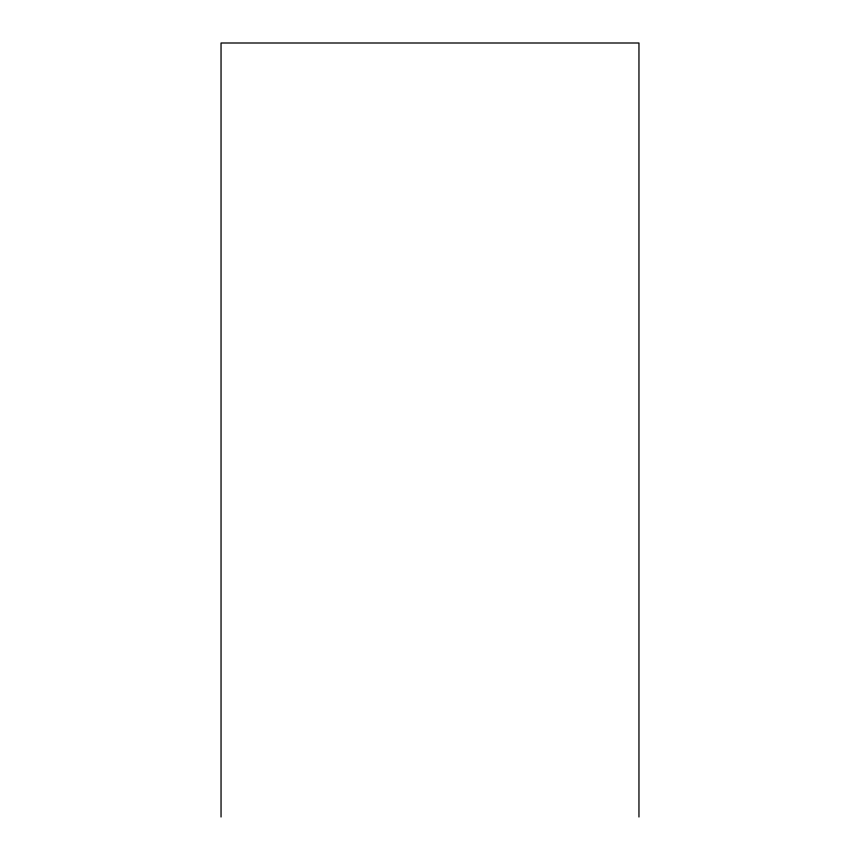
<?xml version="1.0" encoding="UTF-8"?>
<svg xmlns="http://www.w3.org/2000/svg" width="860" height="860" viewBox="0 0 860 860"><rect width="100%" height="100%" fill="white"/><g stroke="black" fill="none" stroke-linecap="round" stroke-linejoin="round"><path stroke-width="1.29" d="M638.958 817L638.958 43L221.041 43L221.041 817"/></g></svg>
